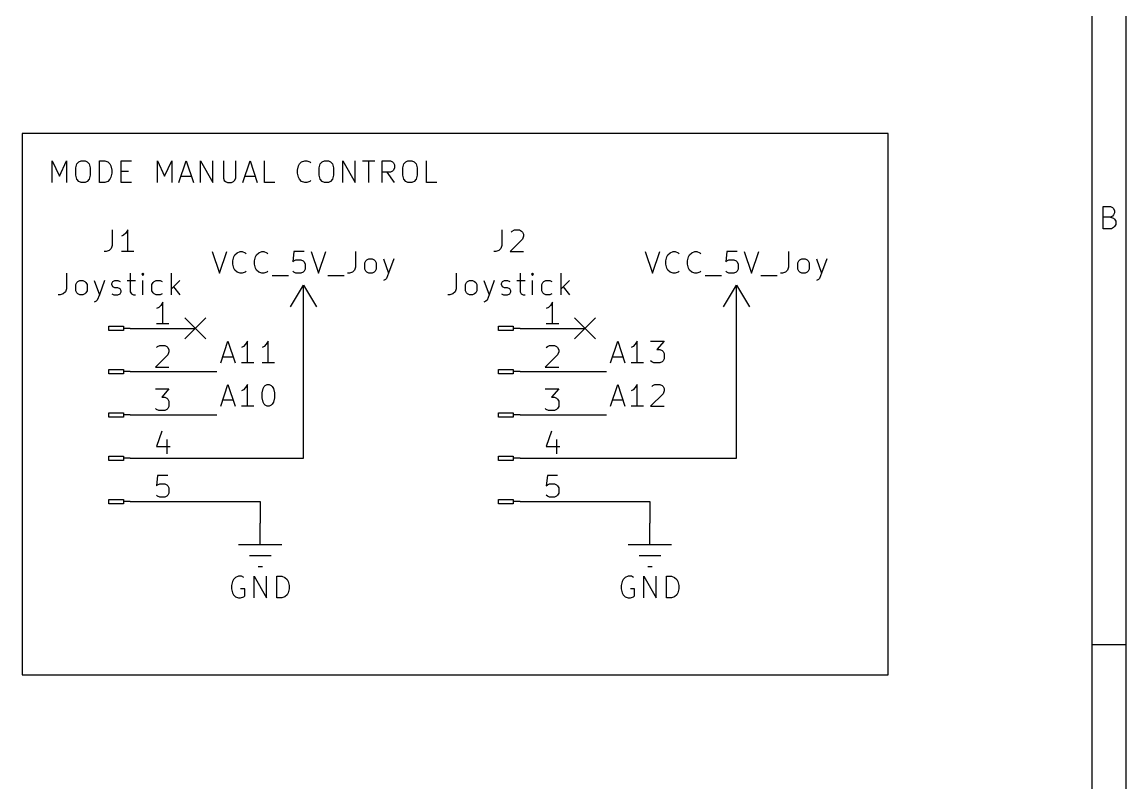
# Model space of a CAD drawing. Extents: x 0.4 to 11.3, y -7.9 to -0.4.
# Drawn here: x 8.75 to 11.299, y -4.65 to -2.893 of the extents above; entities that cross this region are included whole.
import ezdxf

# ---------------------------------------------------------------- set-up
doc = ezdxf.new("R2010")
doc.units = 0
doc.header["$MEASUREMENT"] = 0
for name, color, linetype in [('BLUE2', 5, 'CONTINUOUS'), ('BLUE3', 171, 'CONTINUOUS'), ('CYAN2', 4, 'CONTINUOUS'), ('GRAY1', 251, 'CONTINUOUS'), ('GREEN3', 91, 'CONTINUOUS'), ('RED2', 1, 'CONTINUOUS'), ('RED3', 11, 'CONTINUOUS')]:
    doc.layers.add(name, color=color, linetype=linetype)

msp = doc.modelspace()

# ---------------------------------------------------------------- linework, layer by layer
at = {"layer": 'BLUE2', "linetype": 'CONTINUOUS'}
for p, q in [((9.126, -3.576), (9.174, -3.624)), ((9.174, -3.576), (9.126, -3.624)), ((10.026, -3.576), (10.074, -3.624)), ((10.074, -3.576), (10.026, -3.624))]:
    msp.add_line(p, q, dxfattribs=at)
at = {"layer": 'BLUE3', "linetype": 'CONTINUOUS'}
for p, q in [((8.75, -3.15), (8.75, -4.4)), ((10.75, -3.15), (8.75, -3.15)), ((10.75, -4.4), (10.75, -3.15)), ((8.8195, -3.263), (8.8195, -3.213)), ((8.8195, -3.213), (8.8362, -3.2487)), ((8.8362, -3.2487), (8.8529, -3.213)), ((8.8529, -3.213), (8.8529, -3.263)), ((8.8743, -3.2296), (8.8767, -3.2201)), ((8.8743, -3.2463), (8.8743, -3.2296)), ((8.8767, -3.2201), (8.8814, -3.2153)), ((8.8814, -3.2153), (8.8862, -3.213)), ((8.8862, -3.213), (8.8957, -3.213)), ((8.8957, -3.213), (8.9005, -3.2153)), ((8.9005, -3.2153), (8.9052, -3.2201)), ((8.9052, -3.2201), (8.9076, -3.2296)), ((8.9076, -3.2296), (8.9076, -3.2463)), ((8.929, -3.263), (8.929, -3.213)), ((8.929, -3.213), (8.9409, -3.213)), ((8.9409, -3.213), (8.9481, -3.2153)), ((8.9481, -3.2153), (8.9529, -3.2201)), ((8.9529, -3.2201), (8.9552, -3.2249)), ((8.9552, -3.2249), (8.9576, -3.2344)), ((8.9576, -3.2344), (8.9576, -3.2415)), ((8.979, -3.263), (8.979, -3.213)), ((8.979, -3.213), (9.0029, -3.213)), ((8.979, -3.2368), (8.9957, -3.2368)), ((9.0624, -3.263), (9.0624, -3.213)), ((9.0624, -3.213), (9.079, -3.2487)), ((9.079, -3.2487), (9.0957, -3.213)), ((9.0957, -3.213), (9.0957, -3.263)), ((9.1124, -3.263), (9.129, -3.213)), ((9.129, -3.213), (9.1457, -3.263)), ((9.1624, -3.263), (9.1624, -3.213)), ((9.1624, -3.213), (9.1909, -3.263)), ((9.1909, -3.263), (9.1909, -3.213)), ((9.2148, -3.213), (9.2148, -3.2534)), ((9.2433, -3.2534), (9.2433, -3.213)), ((9.26, -3.263), (9.2767, -3.213)), ((9.2767, -3.213), (9.2933, -3.263)), ((9.31, -3.263), (9.31, -3.213)), ((9.3862, -3.2344), (9.3886, -3.2249)), ((9.3862, -3.2415), (9.3862, -3.2344)), ((9.3886, -3.2249), (9.3909, -3.2201)), ((9.3909, -3.2201), (9.3957, -3.2153)), ((9.3957, -3.2153), (9.4029, -3.213)), ((9.4029, -3.213), (9.4076, -3.213)), ((9.4076, -3.213), (9.4148, -3.2153)), ((9.4148, -3.2153), (9.4171, -3.2177)), ((9.4362, -3.2296), (9.4386, -3.2201)), ((9.4362, -3.2463), (9.4362, -3.2296)), ((9.4386, -3.2201), (9.4433, -3.2153)), ((9.4433, -3.2153), (9.4481, -3.213)), ((9.4481, -3.213), (9.4576, -3.213)), ((9.4576, -3.213), (9.4624, -3.2153)), ((9.4624, -3.2153), (9.4671, -3.2201)), ((9.4671, -3.2201), (9.4695, -3.2296)), ((9.4695, -3.2296), (9.4695, -3.2463)), ((9.4909, -3.263), (9.4909, -3.213)), ((9.4909, -3.213), (9.5195, -3.263)), ((9.5195, -3.263), (9.5195, -3.213)), ((9.5362, -3.213), (9.5648, -3.213)), ((9.5505, -3.263), (9.5505, -3.213)), ((9.5814, -3.263), (9.5814, -3.213)), ((9.5814, -3.213), (9.6005, -3.213)), ((9.6005, -3.213), (9.6052, -3.2153)), ((9.6052, -3.2368), (9.6005, -3.2392)), ((9.6052, -3.2153), (9.6076, -3.2177)), ((9.6076, -3.2344), (9.6052, -3.2368)), ((9.6076, -3.2177), (9.61, -3.2225)), ((9.61, -3.2296), (9.6076, -3.2344)), ((9.61, -3.2225), (9.61, -3.2296)), ((9.629, -3.2296), (9.6314, -3.2201)), ((9.629, -3.2463), (9.629, -3.2296)), ((9.6314, -3.2201), (9.6362, -3.2153)), ((9.6362, -3.2153), (9.6409, -3.213)), ((9.6409, -3.213), (9.6505, -3.213)), ((9.6505, -3.213), (9.6552, -3.2153)), ((9.6552, -3.2153), (9.66, -3.2201)), ((9.66, -3.2201), (9.6624, -3.2296)), ((9.6624, -3.2296), (9.6624, -3.2463)), ((9.6838, -3.263), (9.6838, -3.213)), ((8.8767, -3.2558), (8.8743, -3.2463)), ((8.8814, -3.2606), (8.8767, -3.2558)), ((8.8862, -3.263), (8.8814, -3.2606)), ((8.8957, -3.263), (8.8862, -3.263)), ((8.9005, -3.2606), (8.8957, -3.263)), ((8.9052, -3.2558), (8.9005, -3.2606)), ((8.9076, -3.2463), (8.9052, -3.2558)), ((8.9409, -3.263), (8.929, -3.263)), ((8.9481, -3.2606), (8.9409, -3.263)), ((8.9529, -3.2558), (8.9481, -3.2606)), ((8.9552, -3.2511), (8.9529, -3.2558)), ((8.9576, -3.2415), (8.9552, -3.2511)), ((9.0029, -3.263), (8.979, -3.263)), ((9.1171, -3.2487), (9.1409, -3.2487)), ((9.2148, -3.2534), (9.2171, -3.2582)), ((9.2171, -3.2582), (9.2195, -3.2606)), ((9.2195, -3.2606), (9.2243, -3.263)), ((9.2243, -3.263), (9.2338, -3.263)), ((9.2338, -3.263), (9.2386, -3.2606)), ((9.2386, -3.2606), (9.2409, -3.2582)), ((9.2409, -3.2582), (9.2433, -3.2534)), ((9.2648, -3.2487), (9.2886, -3.2487)), ((9.3338, -3.263), (9.31, -3.263)), ((9.3886, -3.2511), (9.3862, -3.2415)), ((9.3909, -3.2558), (9.3886, -3.2511)), ((9.3957, -3.2606), (9.3909, -3.2558)), ((9.4029, -3.263), (9.3957, -3.2606)), ((9.4076, -3.263), (9.4029, -3.263)), ((9.4148, -3.2606), (9.4076, -3.263)), ((9.4171, -3.2582), (9.4148, -3.2606)), ((9.4386, -3.2558), (9.4362, -3.2463)), ((9.4433, -3.2606), (9.4386, -3.2558)), ((9.4481, -3.263), (9.4433, -3.2606)), ((9.4576, -3.263), (9.4481, -3.263)), ((9.4624, -3.2606), (9.4576, -3.263)), ((9.4671, -3.2558), (9.4624, -3.2606)), ((9.4695, -3.2463), (9.4671, -3.2558)), ((9.6005, -3.2392), (9.5814, -3.2392)), ((9.61, -3.263), (9.5933, -3.2392)), ((9.6314, -3.2558), (9.629, -3.2463)), ((9.6362, -3.2606), (9.6314, -3.2558)), ((9.6409, -3.263), (9.6362, -3.2606)), ((9.6505, -3.263), (9.6409, -3.263)), ((9.6552, -3.2606), (9.6505, -3.263)), ((9.66, -3.2558), (9.6552, -3.2606)), ((9.6624, -3.2463), (9.66, -3.2558)), ((9.7076, -3.263), (9.6838, -3.263)), ((8.75, -4.4), (10.75, -4.4))]:
    msp.add_line(p, q, dxfattribs=at)
at = {"layer": 'CYAN2', "linetype": 'CONTINUOUS'}
for p, q in [((8.9583, -3.3728), (8.9583, -3.4085)), ((8.9845, -3.3847), (8.9798, -3.3871)), ((8.9893, -3.3799), (8.9845, -3.3847)), ((8.994, -3.3728), (8.9893, -3.3799)), ((8.994, -3.4228), (8.994, -3.3728)), ((9.8583, -3.3728), (9.8583, -3.4085)), ((9.8798, -3.3776), (9.8821, -3.3752)), ((9.8821, -3.3752), (9.8869, -3.3728)), ((9.8869, -3.3728), (9.8988, -3.3728)), ((9.8988, -3.3728), (9.9036, -3.3752)), ((9.9036, -3.3752), (9.906, -3.3776)), ((9.906, -3.3776), (9.9083, -3.3823)), ((9.9083, -3.3871), (9.906, -3.3942)), ((9.9083, -3.3823), (9.9083, -3.3871)), ((8.956, -3.4157), (8.9512, -3.4204)), ((8.9583, -3.4085), (8.956, -3.4157)), ((9.856, -3.4157), (9.8512, -3.4204)), ((9.8583, -3.4085), (9.856, -3.4157)), ((9.906, -3.3942), (9.8774, -3.4228)), ((8.944, -3.4228), (8.9393, -3.4228)), ((8.9512, -3.4204), (8.944, -3.4228)), ((9.0083, -3.4228), (8.9798, -3.4228)), ((9.1893, -3.4228), (9.206, -3.4728)), ((9.206, -3.4728), (9.2226, -3.4228)), ((9.2369, -3.4442), (9.2393, -3.4347)), ((9.2393, -3.4347), (9.2417, -3.4299)), ((9.2417, -3.4299), (9.2464, -3.4252)), ((9.2464, -3.4252), (9.2536, -3.4228)), ((9.2536, -3.4228), (9.2583, -3.4228)), ((9.2583, -3.4228), (9.2655, -3.4252)), ((9.2655, -3.4252), (9.2679, -3.4276)), ((9.2869, -3.4442), (9.2893, -3.4347)), ((9.2893, -3.4347), (9.2917, -3.4299)), ((9.2917, -3.4299), (9.2964, -3.4252)), ((9.2964, -3.4252), (9.3036, -3.4228)), ((9.3036, -3.4228), (9.3083, -3.4228)), ((9.3083, -3.4228), (9.3155, -3.4252)), ((9.3155, -3.4252), (9.3179, -3.4276)), ((9.3774, -3.4228), (9.375, -3.4466)), ((9.4012, -3.4228), (9.3774, -3.4228)), ((9.4179, -3.4228), (9.4345, -3.4728)), ((9.4345, -3.4728), (9.4512, -3.4228)), ((9.5202, -3.4228), (9.5202, -3.4585)), ((9.5464, -3.4419), (9.5512, -3.4395)), ((9.5512, -3.4395), (9.5583, -3.4395)), ((9.5583, -3.4395), (9.5631, -3.4419)), ((9.5845, -3.4395), (9.5964, -3.4728)), ((9.6083, -3.4395), (9.5964, -3.4728)), ((9.844, -3.4228), (9.8393, -3.4228)), ((9.8512, -3.4204), (9.844, -3.4228)), ((9.8774, -3.4228), (9.9083, -3.4228)), ((10.1893, -3.4228), (10.206, -3.4728)), ((10.206, -3.4728), (10.2226, -3.4228)), ((10.2369, -3.4442), (10.2393, -3.4347)), ((10.2393, -3.4347), (10.2417, -3.4299)), ((10.2417, -3.4299), (10.2464, -3.4252)), ((10.2464, -3.4252), (10.2536, -3.4228)), ((10.2536, -3.4228), (10.2583, -3.4228)), ((10.2583, -3.4228), (10.2655, -3.4252)), ((10.2655, -3.4252), (10.2679, -3.4276)), ((10.2869, -3.4442), (10.2893, -3.4347)), ((10.2893, -3.4347), (10.2917, -3.4299)), ((10.2917, -3.4299), (10.2964, -3.4252)), ((10.2964, -3.4252), (10.3036, -3.4228)), ((10.3036, -3.4228), (10.3083, -3.4228)), ((10.3083, -3.4228), (10.3155, -3.4252)), ((10.3155, -3.4252), (10.3179, -3.4276)), ((10.3774, -3.4228), (10.375, -3.4466)), ((10.4012, -3.4228), (10.3774, -3.4228)), ((10.4179, -3.4228), (10.4345, -3.4728)), ((10.4345, -3.4728), (10.4512, -3.4228)), ((10.5202, -3.4228), (10.5202, -3.4585)), ((10.5464, -3.4419), (10.5512, -3.4395)), ((10.5512, -3.4395), (10.5583, -3.4395)), ((10.5583, -3.4395), (10.5631, -3.4419)), ((10.5845, -3.4395), (10.5964, -3.4728)), ((10.6083, -3.4395), (10.5964, -3.4728)), ((9.2369, -3.4514), (9.2369, -3.4442)), ((9.2393, -3.4609), (9.2369, -3.4514)), ((9.2417, -3.4657), (9.2393, -3.4609)), ((9.2464, -3.4704), (9.2417, -3.4657)), ((9.2869, -3.4514), (9.2869, -3.4442)), ((9.2893, -3.4609), (9.2869, -3.4514)), ((9.2917, -3.4657), (9.2893, -3.4609)), ((9.2964, -3.4704), (9.2917, -3.4657)), ((9.375, -3.4466), (9.3774, -3.4442)), ((9.3774, -3.4442), (9.3821, -3.4419)), ((9.3821, -3.4419), (9.3941, -3.4419)), ((9.3941, -3.4419), (9.3988, -3.4442)), ((9.3988, -3.4442), (9.4012, -3.4466)), ((9.4012, -3.4466), (9.4036, -3.4514)), ((9.4036, -3.4633), (9.4012, -3.468)), ((9.4036, -3.4514), (9.4036, -3.4633)), ((9.5179, -3.4657), (9.5131, -3.4704)), ((9.5202, -3.4585), (9.5179, -3.4657)), ((9.5417, -3.449), (9.544, -3.4442)), ((9.5417, -3.4633), (9.5417, -3.449)), ((9.544, -3.468), (9.5417, -3.4633)), ((9.544, -3.4442), (9.5464, -3.4419)), ((9.5631, -3.4419), (9.5655, -3.4442)), ((9.5655, -3.4442), (9.5679, -3.449)), ((9.5679, -3.4633), (9.5655, -3.468)), ((9.5679, -3.449), (9.5679, -3.4633)), ((10.2369, -3.4514), (10.2369, -3.4442)), ((10.2393, -3.4609), (10.2369, -3.4514)), ((10.2417, -3.4657), (10.2393, -3.4609)), ((10.2464, -3.4704), (10.2417, -3.4657)), ((10.2869, -3.4514), (10.2869, -3.4442)), ((10.2893, -3.4609), (10.2869, -3.4514)), ((10.2917, -3.4657), (10.2893, -3.4609)), ((10.2964, -3.4704), (10.2917, -3.4657)), ((10.375, -3.4466), (10.3774, -3.4442)), ((10.3774, -3.4442), (10.3821, -3.4419)), ((10.3821, -3.4419), (10.3941, -3.4419)), ((10.3941, -3.4419), (10.3988, -3.4442)), ((10.3988, -3.4442), (10.4012, -3.4466)), ((10.4012, -3.4466), (10.4036, -3.4514)), ((10.4036, -3.4633), (10.4012, -3.468)), ((10.4036, -3.4514), (10.4036, -3.4633)), ((10.5179, -3.4657), (10.5131, -3.4704)), ((10.5202, -3.4585), (10.5179, -3.4657)), ((10.5417, -3.449), (10.544, -3.4442)), ((10.5417, -3.4633), (10.5417, -3.449)), ((10.544, -3.468), (10.5417, -3.4633)), ((10.544, -3.4442), (10.5464, -3.4419)), ((10.5631, -3.4419), (10.5655, -3.4442)), ((10.5655, -3.4442), (10.5679, -3.449)), ((10.5679, -3.4633), (10.5655, -3.468)), ((10.5679, -3.449), (10.5679, -3.4633)), ((8.8524, -3.4728), (8.8524, -3.5085)), ((8.8762, -3.4942), (8.8786, -3.4919)), ((8.8786, -3.4919), (8.8833, -3.4895)), ((8.8833, -3.4895), (8.8905, -3.4895)), ((8.8905, -3.4895), (8.8952, -3.4919)), ((8.8952, -3.4919), (8.8976, -3.4942)), ((8.9167, -3.4895), (8.9286, -3.5228)), ((8.9405, -3.4895), (8.9286, -3.5228)), ((8.9571, -3.4966), (8.9595, -3.4919)), ((8.9595, -3.4919), (8.9643, -3.4895)), ((8.9643, -3.4895), (8.9714, -3.4895)), ((8.9714, -3.4895), (8.9762, -3.4919)), ((8.9929, -3.4895), (9.0119, -3.4895)), ((9, -3.4728), (9, -3.5157)), ((9.0286, -3.4728), (9.0262, -3.4752)), ((9.0262, -3.4752), (9.0286, -3.4776)), ((9.0309, -3.4752), (9.0286, -3.4728)), ((9.0286, -3.4728), (9.0286, -3.4776)), ((9.0286, -3.4776), (9.0309, -3.4752)), ((9.0286, -3.5228), (9.0286, -3.4895)), ((9.0524, -3.4942), (9.0548, -3.4919)), ((9.0548, -3.4919), (9.0595, -3.4895)), ((9.0595, -3.4895), (9.069, -3.4895)), ((9.069, -3.4895), (9.0738, -3.4919)), ((9.0952, -3.5228), (9.0952, -3.4728)), ((9.1143, -3.4895), (9.0952, -3.5085)), ((9.2536, -3.4728), (9.2464, -3.4704)), ((9.2583, -3.4728), (9.2536, -3.4728)), ((9.2655, -3.4704), (9.2583, -3.4728)), ((9.2679, -3.468), (9.2655, -3.4704)), ((9.3036, -3.4728), (9.2964, -3.4704)), ((9.3083, -3.4728), (9.3036, -3.4728)), ((9.3155, -3.4704), (9.3083, -3.4728)), ((9.3179, -3.468), (9.3155, -3.4704)), ((9.3274, -3.4776), (9.3655, -3.4776)), ((9.3774, -3.4704), (9.375, -3.468)), ((9.3821, -3.4728), (9.3774, -3.4704)), ((9.3941, -3.4728), (9.3821, -3.4728)), ((9.3988, -3.4704), (9.3941, -3.4728)), ((9.4012, -3.468), (9.3988, -3.4704)), ((9.456, -3.4776), (9.4941, -3.4776)), ((9.506, -3.4728), (9.5012, -3.4728)), ((9.5131, -3.4704), (9.506, -3.4728)), ((9.5464, -3.4704), (9.544, -3.468)), ((9.5512, -3.4728), (9.5464, -3.4704)), ((9.5583, -3.4728), (9.5512, -3.4728)), ((9.5631, -3.4704), (9.5583, -3.4728)), ((9.5655, -3.468), (9.5631, -3.4704)), ((9.5893, -3.4871), (9.5845, -3.4895)), ((9.5917, -3.4847), (9.5893, -3.4871)), ((9.5964, -3.4728), (9.5917, -3.4847)), ((9.7524, -3.4728), (9.7524, -3.5085)), ((9.7762, -3.4942), (9.7786, -3.4919)), ((9.7786, -3.4919), (9.7833, -3.4895)), ((9.7833, -3.4895), (9.7905, -3.4895)), ((9.7905, -3.4895), (9.7952, -3.4919)), ((9.7952, -3.4919), (9.7976, -3.4942)), ((9.8167, -3.4895), (9.8286, -3.5228)), ((9.8405, -3.4895), (9.8286, -3.5228)), ((9.8571, -3.4966), (9.8595, -3.4919)), ((9.8595, -3.4919), (9.8643, -3.4895)), ((9.8643, -3.4895), (9.8714, -3.4895)), ((9.8714, -3.4895), (9.8762, -3.4919)), ((9.8929, -3.4895), (9.9119, -3.4895)), ((9.9, -3.4728), (9.9, -3.5157)), ((9.9286, -3.4728), (9.9262, -3.4752)), ((9.9262, -3.4752), (9.9286, -3.4776)), ((9.9309, -3.4752), (9.9286, -3.4728)), ((9.9286, -3.4728), (9.9286, -3.4776)), ((9.9286, -3.4776), (9.9309, -3.4752)), ((9.9286, -3.5228), (9.9286, -3.4895)), ((9.9524, -3.4942), (9.9548, -3.4919)), ((9.9548, -3.4919), (9.9595, -3.4895)), ((9.9595, -3.4895), (9.969, -3.4895)), ((9.969, -3.4895), (9.9738, -3.4919)), ((9.9952, -3.5228), (9.9952, -3.4728)), ((10.0143, -3.4895), (9.9952, -3.5085)), ((10.2536, -3.4728), (10.2464, -3.4704)), ((10.2583, -3.4728), (10.2536, -3.4728)), ((10.2655, -3.4704), (10.2583, -3.4728)), ((10.2679, -3.468), (10.2655, -3.4704)), ((10.3036, -3.4728), (10.2964, -3.4704)), ((10.3083, -3.4728), (10.3036, -3.4728)), ((10.3155, -3.4704), (10.3083, -3.4728)), ((10.3179, -3.468), (10.3155, -3.4704)), ((10.3274, -3.4776), (10.3655, -3.4776)), ((10.3774, -3.4704), (10.375, -3.468)), ((10.3821, -3.4728), (10.3774, -3.4704)), ((10.3941, -3.4728), (10.3821, -3.4728)), ((10.3988, -3.4704), (10.3941, -3.4728)), ((10.4012, -3.468), (10.3988, -3.4704)), ((10.456, -3.4776), (10.4941, -3.4776)), ((10.506, -3.4728), (10.5012, -3.4728)), ((10.5131, -3.4704), (10.506, -3.4728)), ((10.5464, -3.4704), (10.544, -3.468)), ((10.5512, -3.4728), (10.5464, -3.4704)), ((10.5583, -3.4728), (10.5512, -3.4728)), ((10.5631, -3.4704), (10.5583, -3.4728)), ((10.5655, -3.468), (10.5631, -3.4704)), ((10.5893, -3.4871), (10.5845, -3.4895)), ((10.5917, -3.4847), (10.5893, -3.4871)), ((10.5964, -3.4728), (10.5917, -3.4847)), ((8.85, -3.5157), (8.8452, -3.5204)), ((8.8524, -3.5085), (8.85, -3.5157)), ((8.8738, -3.499), (8.8762, -3.4942)), ((8.8738, -3.5133), (8.8738, -3.499)), ((8.8762, -3.518), (8.8738, -3.5133)), ((8.8976, -3.4942), (8.9, -3.499)), ((8.9, -3.5133), (8.8976, -3.518)), ((8.9, -3.499), (8.9, -3.5133)), ((8.9571, -3.499), (8.9571, -3.4966)), ((8.9595, -3.5038), (8.9571, -3.499)), ((8.9643, -3.5061), (8.9595, -3.5038)), ((8.9714, -3.5061), (8.9643, -3.5061)), ((8.9762, -3.5085), (8.9714, -3.5061)), ((8.9786, -3.5133), (8.9762, -3.5085)), ((8.9762, -3.5204), (8.9786, -3.5157)), ((8.9786, -3.5157), (8.9786, -3.5133)), ((9, -3.5157), (9.0024, -3.5204)), ((9.05, -3.499), (9.0524, -3.4942)), ((9.05, -3.5133), (9.05, -3.499)), ((9.0524, -3.518), (9.05, -3.5133)), ((9.1, -3.5038), (9.1143, -3.5228)), ((9.75, -3.5157), (9.7452, -3.5204)), ((9.7524, -3.5085), (9.75, -3.5157)), ((9.7738, -3.499), (9.7762, -3.4942)), ((9.7738, -3.5133), (9.7738, -3.499)), ((9.7762, -3.518), (9.7738, -3.5133)), ((9.7976, -3.4942), (9.8, -3.499)), ((9.8, -3.5133), (9.7976, -3.518)), ((9.8, -3.499), (9.8, -3.5133)), ((9.8571, -3.499), (9.8571, -3.4966)), ((9.8595, -3.5038), (9.8571, -3.499)), ((9.8643, -3.5061), (9.8595, -3.5038)), ((9.8714, -3.5061), (9.8643, -3.5061)), ((9.8762, -3.5085), (9.8714, -3.5061)), ((9.8786, -3.5133), (9.8762, -3.5085)), ((9.8762, -3.5204), (9.8786, -3.5157)), ((9.8786, -3.5157), (9.8786, -3.5133)), ((9.9, -3.5157), (9.9024, -3.5204)), ((9.95, -3.499), (9.9524, -3.4942)), ((9.95, -3.5133), (9.95, -3.499)), ((9.9524, -3.518), (9.95, -3.5133)), ((10, -3.5038), (10.0143, -3.5228)), ((8.8381, -3.5228), (8.8333, -3.5228)), ((8.8452, -3.5204), (8.8381, -3.5228)), ((8.8786, -3.5204), (8.8762, -3.518)), ((8.8833, -3.5228), (8.8786, -3.5204)), ((8.8905, -3.5228), (8.8833, -3.5228)), ((8.8952, -3.5204), (8.8905, -3.5228)), ((8.8976, -3.518), (8.8952, -3.5204)), ((8.9214, -3.5371), (8.9167, -3.5395)), ((8.9238, -3.5347), (8.9214, -3.5371)), ((8.9286, -3.5228), (8.9238, -3.5347)), ((8.9571, -3.5204), (8.9619, -3.5228)), ((8.9619, -3.5228), (8.9714, -3.5228)), ((8.9714, -3.5228), (8.9762, -3.5204)), ((9.0024, -3.5204), (9.0071, -3.5228)), ((9.0071, -3.5228), (9.0119, -3.5228)), ((9.0548, -3.5204), (9.0524, -3.518)), ((9.0595, -3.5228), (9.0548, -3.5204)), ((9.069, -3.5228), (9.0595, -3.5228)), ((9.0738, -3.5204), (9.069, -3.5228)), ((9.7381, -3.5228), (9.7333, -3.5228)), ((9.7452, -3.5204), (9.7381, -3.5228)), ((9.7786, -3.5204), (9.7762, -3.518)), ((9.7833, -3.5228), (9.7786, -3.5204)), ((9.7905, -3.5228), (9.7833, -3.5228)), ((9.7952, -3.5204), (9.7905, -3.5228)), ((9.7976, -3.518), (9.7952, -3.5204)), ((9.8214, -3.5371), (9.8167, -3.5395)), ((9.8238, -3.5347), (9.8214, -3.5371)), ((9.8286, -3.5228), (9.8238, -3.5347)), ((9.8571, -3.5204), (9.8619, -3.5228)), ((9.8619, -3.5228), (9.8714, -3.5228)), ((9.8714, -3.5228), (9.8762, -3.5204)), ((9.9024, -3.5204), (9.9071, -3.5228)), ((9.9071, -3.5228), (9.9119, -3.5228)), ((9.9548, -3.5204), (9.9524, -3.518)), ((9.9595, -3.5228), (9.9548, -3.5204)), ((9.969, -3.5228), (9.9595, -3.5228)), ((9.9738, -3.5204), (9.969, -3.5228)), ((9.2381, -4.1799), (9.2357, -4.1847)), ((9.2429, -4.1752), (9.2381, -4.1799)), ((9.25, -4.1728), (9.2429, -4.1752)), ((9.2571, -4.1728), (9.25, -4.1728)), ((9.2619, -4.1752), (9.2571, -4.1728)), ((9.2857, -4.2228), (9.2857, -4.1728)), ((9.2857, -4.1728), (9.3143, -4.2228)), ((9.3143, -4.2228), (9.3143, -4.1728)), ((9.3381, -4.2228), (9.3381, -4.1728)), ((9.3381, -4.1728), (9.35, -4.1728)), ((9.35, -4.1728), (9.3571, -4.1752)), ((9.3571, -4.1752), (9.3619, -4.1799)), ((9.3619, -4.1799), (9.3643, -4.1847)), ((10.1381, -4.1799), (10.1357, -4.1847)), ((10.1429, -4.1752), (10.1381, -4.1799)), ((10.15, -4.1728), (10.1429, -4.1752)), ((10.1571, -4.1728), (10.15, -4.1728)), ((10.1619, -4.1752), (10.1571, -4.1728)), ((10.1857, -4.2228), (10.1857, -4.1728)), ((10.1857, -4.1728), (10.2143, -4.2228)), ((10.2143, -4.2228), (10.2143, -4.1728)), ((10.2381, -4.2228), (10.2381, -4.1728)), ((10.2381, -4.1728), (10.25, -4.1728)), ((10.25, -4.1728), (10.2571, -4.1752)), ((10.2571, -4.1752), (10.2619, -4.1799)), ((10.2619, -4.1799), (10.2643, -4.1847)), ((9.2357, -4.1847), (9.2333, -4.1942)), ((9.2333, -4.1942), (9.2333, -4.2014)), ((9.2333, -4.2014), (9.2357, -4.2109)), ((9.2643, -4.2014), (9.2548, -4.2014)), ((9.2643, -4.218), (9.2643, -4.2014)), ((9.3643, -4.1847), (9.3667, -4.1942)), ((9.3667, -4.2014), (9.3643, -4.2109)), ((9.3667, -4.1942), (9.3667, -4.2014)), ((10.1357, -4.1847), (10.1333, -4.1942)), ((10.1333, -4.1942), (10.1333, -4.2014)), ((10.1333, -4.2014), (10.1357, -4.2109)), ((10.1643, -4.2014), (10.1548, -4.2014)), ((10.1643, -4.218), (10.1643, -4.2014)), ((10.2643, -4.1847), (10.2667, -4.1942)), ((10.2667, -4.2014), (10.2643, -4.2109)), ((10.2667, -4.1942), (10.2667, -4.2014)), ((9.2357, -4.2109), (9.2381, -4.2157)), ((9.2381, -4.2157), (9.2429, -4.2204)), ((9.2429, -4.2204), (9.25, -4.2228)), ((9.25, -4.2228), (9.2548, -4.2228)), ((9.2548, -4.2228), (9.2619, -4.2204)), ((9.2619, -4.2204), (9.2643, -4.218)), ((9.35, -4.2228), (9.3381, -4.2228)), ((9.3571, -4.2204), (9.35, -4.2228)), ((9.3619, -4.2157), (9.3571, -4.2204)), ((9.3643, -4.2109), (9.3619, -4.2157)), ((10.1357, -4.2109), (10.1381, -4.2157)), ((10.1381, -4.2157), (10.1429, -4.2204)), ((10.1429, -4.2204), (10.15, -4.2228)), ((10.15, -4.2228), (10.1548, -4.2228)), ((10.1548, -4.2228), (10.1619, -4.2204)), ((10.1619, -4.2204), (10.1643, -4.218)), ((10.25, -4.2228), (10.2381, -4.2228)), ((10.2571, -4.2204), (10.25, -4.2228)), ((10.2619, -4.2157), (10.2571, -4.2204)), ((10.2643, -4.2109), (10.2619, -4.2157))]:
    msp.add_line(p, q, dxfattribs=at)
at = {"layer": 'GRAY1', "linetype": 'CONTINUOUS'}
for p, q in [((9.2089, -3.6798), (9.2255, -3.6298)), ((9.2255, -3.6298), (9.2422, -3.6798)), ((9.2613, -3.6417), (9.2565, -3.6441)), ((9.266, -3.6369), (9.2613, -3.6417)), ((9.2708, -3.6298), (9.266, -3.6369)), ((9.2708, -3.6798), (9.2708, -3.6298)), ((9.3089, -3.6417), (9.3041, -3.6441)), ((9.3136, -3.6369), (9.3089, -3.6417)), ((9.3184, -3.6298), (9.3136, -3.6369)), ((9.3184, -3.6798), (9.3184, -3.6298)), ((10.1089, -3.6798), (10.1255, -3.6298)), ((10.1255, -3.6298), (10.1422, -3.6798)), ((10.1613, -3.6417), (10.1565, -3.6441)), ((10.166, -3.6369), (10.1613, -3.6417)), ((10.1708, -3.6298), (10.166, -3.6369)), ((10.1708, -3.6798), (10.1708, -3.6298)), ((10.2017, -3.6298), (10.2327, -3.6298)), ((10.2327, -3.6298), (10.216, -3.6488)), ((9.2136, -3.6655), (9.2374, -3.6655)), ((10.1136, -3.6655), (10.1374, -3.6655)), ((10.216, -3.6488), (10.2232, -3.6488)), ((10.2232, -3.6488), (10.2279, -3.6512)), ((10.2279, -3.6512), (10.2303, -3.6536)), ((10.2303, -3.6536), (10.2327, -3.6584)), ((10.2327, -3.6703), (10.2303, -3.675)), ((10.2327, -3.6584), (10.2327, -3.6703)), ((9.2851, -3.6798), (9.2565, -3.6798)), ((9.3327, -3.6798), (9.3041, -3.6798)), ((10.1851, -3.6798), (10.1565, -3.6798)), ((10.2041, -3.6774), (10.2017, -3.675)), ((10.2089, -3.6798), (10.2041, -3.6774)), ((10.2232, -3.6798), (10.2089, -3.6798)), ((10.2279, -3.6774), (10.2232, -3.6798)), ((10.2303, -3.675), (10.2279, -3.6774)), ((9.2089, -3.7798), (9.2255, -3.7298)), ((9.2255, -3.7298), (9.2422, -3.7798)), ((9.2613, -3.7417), (9.2565, -3.7441)), ((9.266, -3.7369), (9.2613, -3.7417)), ((9.2708, -3.7298), (9.266, -3.7369)), ((9.2708, -3.7798), (9.2708, -3.7298)), ((9.3041, -3.7488), (9.3065, -3.7393)), ((9.3065, -3.7393), (9.3089, -3.7346)), ((9.3089, -3.7346), (9.3113, -3.7322)), ((9.3113, -3.7322), (9.316, -3.7298)), ((9.316, -3.7298), (9.3208, -3.7298)), ((9.3208, -3.7298), (9.3255, -3.7322)), ((9.3255, -3.7322), (9.3279, -3.7346)), ((9.3279, -3.7346), (9.3303, -3.7393)), ((9.3303, -3.7393), (9.3327, -3.7488)), ((10.1089, -3.7798), (10.1255, -3.7298)), ((10.1255, -3.7298), (10.1422, -3.7798)), ((10.1613, -3.7417), (10.1565, -3.7441)), ((10.166, -3.7369), (10.1613, -3.7417)), ((10.1708, -3.7298), (10.166, -3.7369)), ((10.1708, -3.7798), (10.1708, -3.7298)), ((10.2041, -3.7346), (10.2065, -3.7322)), ((10.2065, -3.7322), (10.2113, -3.7298)), ((10.2113, -3.7298), (10.2232, -3.7298)), ((10.2232, -3.7298), (10.2279, -3.7322)), ((10.2279, -3.7322), (10.2303, -3.7346)), ((10.2303, -3.7346), (10.2327, -3.7393)), ((10.2327, -3.7441), (10.2303, -3.7512)), ((10.2327, -3.7393), (10.2327, -3.7441)), ((9.2136, -3.7655), (9.2374, -3.7655)), ((9.3041, -3.7608), (9.3041, -3.7488)), ((9.3065, -3.7703), (9.3041, -3.7608)), ((9.3089, -3.775), (9.3065, -3.7703)), ((9.3303, -3.7703), (9.3279, -3.775)), ((9.3327, -3.7608), (9.3303, -3.7703)), ((9.3327, -3.7488), (9.3327, -3.7608)), ((10.1136, -3.7655), (10.1374, -3.7655)), ((10.2303, -3.7512), (10.2017, -3.7798)), ((9.2851, -3.7798), (9.2565, -3.7798)), ((9.3113, -3.7774), (9.3089, -3.775)), ((9.316, -3.7798), (9.3113, -3.7774)), ((9.3208, -3.7798), (9.316, -3.7798)), ((9.3255, -3.7774), (9.3208, -3.7798)), ((9.3279, -3.775), (9.3255, -3.7774)), ((10.1851, -3.7798), (10.1565, -3.7798)), ((10.2017, -3.7798), (10.2327, -3.7798))]:
    msp.add_line(p, q, dxfattribs=at)
at = {"layer": 'GREEN3', "linetype": 'CONTINUOUS'}
for p, q in [((9.4, -3.9), (9.4, -3.6)), ((10.4, -3.9), (10.4, -3.6)), ((9.15, -3.7), (9.2, -3.7)), ((10.05, -3.7), (10.1, -3.7)), ((9.15, -3.8), (9.2, -3.8)), ((10.05, -3.8), (10.1, -3.8)), ((9.15, -3.9), (9.4, -3.9)), ((10.05, -3.9), (10.4, -3.9)), ((9.15, -4), (9.3, -4)), ((9.3, -4), (9.3, -4.05)), ((10.05, -4), (10.2, -4)), ((10.2, -4), (10.2, -4.05))]:
    msp.add_line(p, q, dxfattribs=at)
at = {"layer": 'RED2', "linetype": 'CONTINUOUS'}
for p, q in [((11.2993, -0.3937), (11.2993, -7.8743)), ((11.2206, -0.4724), (11.2206, -7.7956)), ((11.2465, -3.3698), (11.2465, -3.3186)), ((11.2465, -3.3186), (11.2636, -3.3186)), ((11.2636, -3.3186), (11.2685, -3.3211)), ((11.2685, -3.3211), (11.2709, -3.3235)), ((11.2709, -3.3381), (11.2685, -3.3406)), ((11.2709, -3.3235), (11.2733, -3.3284)), ((11.2733, -3.3333), (11.2709, -3.3381)), ((11.2733, -3.3284), (11.2733, -3.3333)), ((11.2636, -3.343), (11.2465, -3.343)), ((11.2685, -3.3406), (11.2636, -3.343)), ((11.2636, -3.343), (11.2709, -3.3455)), ((11.2709, -3.3455), (11.2733, -3.3479)), ((11.2733, -3.365), (11.2709, -3.3674)), ((11.2733, -3.3479), (11.2758, -3.3528)), ((11.2758, -3.3601), (11.2733, -3.365)), ((11.2758, -3.3528), (11.2758, -3.3601)), ((11.266, -3.3698), (11.2465, -3.3698)), ((11.2709, -3.3674), (11.266, -3.3698)), ((9.37, -3.55), (9.4, -3.5)), ((9.4, -3.6), (9.4, -3.5)), ((9.4, -3.5), (9.43, -3.55)), ((10.37, -3.55), (10.4, -3.5)), ((10.4, -3.6), (10.4, -3.5)), ((10.4, -3.5), (10.43, -3.55)), ((8.95, -3.605), (8.95, -3.595)), ((8.95, -3.595), (8.984, -3.595)), ((8.984, -3.605), (8.95, -3.605)), ((8.984, -3.595), (8.984, -3.605)), ((9, -3.6), (8.984, -3.6)), ((9, -3.6), (9.15, -3.6)), ((9.85, -3.605), (9.85, -3.595)), ((9.85, -3.595), (9.884, -3.595)), ((9.884, -3.605), (9.85, -3.605)), ((9.884, -3.595), (9.884, -3.605)), ((9.9, -3.6), (9.884, -3.6)), ((9.9, -3.6), (10.05, -3.6)), ((8.95, -3.705), (8.95, -3.695)), ((8.95, -3.695), (8.984, -3.695)), ((8.984, -3.695), (8.984, -3.705)), ((9.85, -3.705), (9.85, -3.695)), ((9.85, -3.695), (9.884, -3.695)), ((9.884, -3.695), (9.884, -3.705)), ((8.984, -3.705), (8.95, -3.705)), ((9, -3.7), (8.984, -3.7)), ((9, -3.7), (9.15, -3.7)), ((9.884, -3.705), (9.85, -3.705)), ((9.9, -3.7), (9.884, -3.7)), ((9.9, -3.7), (10.05, -3.7)), ((8.95, -3.805), (8.95, -3.795)), ((8.95, -3.795), (8.984, -3.795)), ((8.984, -3.795), (8.984, -3.805)), ((9.85, -3.805), (9.85, -3.795)), ((9.85, -3.795), (9.884, -3.795)), ((9.884, -3.795), (9.884, -3.805)), ((8.984, -3.805), (8.95, -3.805)), ((9, -3.8), (8.984, -3.8)), ((9, -3.8), (9.15, -3.8)), ((9.884, -3.805), (9.85, -3.805)), ((9.9, -3.8), (9.884, -3.8)), ((9.9, -3.8), (10.05, -3.8)), ((8.95, -3.905), (8.95, -3.895)), ((8.95, -3.895), (8.984, -3.895)), ((8.984, -3.895), (8.984, -3.905)), ((9, -3.9), (8.984, -3.9)), ((9, -3.9), (9.15, -3.9)), ((9.85, -3.905), (9.85, -3.895)), ((9.85, -3.895), (9.884, -3.895)), ((9.884, -3.895), (9.884, -3.905)), ((9.9, -3.9), (9.884, -3.9)), ((9.9, -3.9), (10.05, -3.9)), ((8.984, -3.905), (8.95, -3.905)), ((9.884, -3.905), (9.85, -3.905)), ((8.95, -4.005), (8.95, -3.995)), ((8.95, -3.995), (8.984, -3.995)), ((8.984, -3.995), (8.984, -4.005)), ((9, -4), (8.984, -4)), ((9, -4), (9.15, -4)), ((9.85, -4.005), (9.85, -3.995)), ((9.85, -3.995), (9.884, -3.995)), ((9.884, -3.995), (9.884, -4.005)), ((9.9, -4), (9.884, -4)), ((9.9, -4), (10.05, -4)), ((8.984, -4.005), (8.95, -4.005)), ((9.884, -4.005), (9.85, -4.005)), ((9.3, -4.1), (9.3, -4.05)), ((10.2, -4.1), (10.2, -4.05)), ((9.35, -4.1), (9.25, -4.1)), ((10.25, -4.1), (10.15, -4.1)), ((9.275, -4.125), (9.325, -4.125)), ((10.175, -4.125), (10.225, -4.125)), ((9.295, -4.15), (9.305, -4.15)), ((10.195, -4.15), (10.205, -4.15)), ((11.2993, -4.3307), (11.2206, -4.3307))]:
    msp.add_line(p, q, dxfattribs=at)
at = {"layer": 'RED3', "linetype": 'CONTINUOUS'}
for p, q in [((9.075, -3.5399), (9.0702, -3.547)), ((9.075, -3.5899), (9.075, -3.5399)), ((9.975, -3.5399), (9.9702, -3.547)), ((9.975, -3.5899), (9.975, -3.5399)), ((9.0655, -3.5518), (9.0607, -3.5542)), ((9.0702, -3.547), (9.0655, -3.5518)), ((9.9655, -3.5518), (9.9607, -3.5542)), ((9.9702, -3.547), (9.9655, -3.5518)), ((9.0893, -3.5899), (9.0607, -3.5899)), ((9.9893, -3.5899), (9.9607, -3.5899)), ((9.0607, -3.6446), (9.0631, -3.6423)), ((9.0631, -3.6423), (9.0679, -3.6399)), ((9.0679, -3.6399), (9.0798, -3.6399)), ((9.0798, -3.6399), (9.0845, -3.6423)), ((9.0845, -3.6423), (9.0869, -3.6446)), ((9.0869, -3.6446), (9.0893, -3.6494)), ((9.9607, -3.6446), (9.9631, -3.6423)), ((9.9631, -3.6423), (9.9679, -3.6399)), ((9.9679, -3.6399), (9.9798, -3.6399)), ((9.9798, -3.6399), (9.9845, -3.6423)), ((9.9845, -3.6423), (9.9869, -3.6446)), ((9.9869, -3.6446), (9.9893, -3.6494)), ((9.0869, -3.6613), (9.0583, -3.6899)), ((9.0893, -3.6542), (9.0869, -3.6613)), ((9.0893, -3.6494), (9.0893, -3.6542)), ((9.9869, -3.6613), (9.9583, -3.6899)), ((9.9893, -3.6542), (9.9869, -3.6613)), ((9.9893, -3.6494), (9.9893, -3.6542)), ((9.0583, -3.6899), (9.0893, -3.6899)), ((9.9583, -3.6899), (9.9893, -3.6899)), ((9.0583, -3.7399), (9.0893, -3.7399)), ((9.0893, -3.7399), (9.0726, -3.7589)), ((9.9583, -3.7399), (9.9893, -3.7399)), ((9.9893, -3.7399), (9.9726, -3.7589)), ((9.0726, -3.7589), (9.0798, -3.7589)), ((9.0798, -3.7589), (9.0845, -3.7613)), ((9.0845, -3.7613), (9.0869, -3.7637)), ((9.0869, -3.7637), (9.0893, -3.7684)), ((9.0893, -3.7684), (9.0893, -3.7804)), ((9.9726, -3.7589), (9.9798, -3.7589)), ((9.9798, -3.7589), (9.9845, -3.7613)), ((9.9845, -3.7613), (9.9869, -3.7637)), ((9.9869, -3.7637), (9.9893, -3.7684)), ((9.9893, -3.7684), (9.9893, -3.7804)), ((9.0607, -3.7875), (9.0583, -3.7851)), ((9.0655, -3.7899), (9.0607, -3.7875)), ((9.0798, -3.7899), (9.0655, -3.7899)), ((9.0845, -3.7875), (9.0798, -3.7899)), ((9.0869, -3.7851), (9.0845, -3.7875)), ((9.0893, -3.7804), (9.0869, -3.7851)), ((9.9607, -3.7875), (9.9583, -3.7851)), ((9.9655, -3.7899), (9.9607, -3.7875)), ((9.9798, -3.7899), (9.9655, -3.7899)), ((9.9845, -3.7875), (9.9798, -3.7899)), ((9.9869, -3.7851), (9.9845, -3.7875)), ((9.9893, -3.7804), (9.9869, -3.7851)), ((9.0726, -3.8375), (9.0607, -3.8732)), ((9.9726, -3.8375), (9.9607, -3.8732)), ((9.0607, -3.8732), (9.0917, -3.8732)), ((9.0845, -3.8565), (9.0845, -3.8899)), ((9.9607, -3.8732), (9.9917, -3.8732)), ((9.9845, -3.8565), (9.9845, -3.8899)), ((9.0631, -3.9399), (9.0607, -3.9637)), ((9.0869, -3.9399), (9.0631, -3.9399)), ((9.9631, -3.9399), (9.9607, -3.9637)), ((9.9869, -3.9399), (9.9631, -3.9399)), ((9.0607, -3.9637), (9.0631, -3.9613)), ((9.0631, -3.9613), (9.0679, -3.9589)), ((9.0679, -3.9589), (9.0798, -3.9589)), ((9.0798, -3.9589), (9.0845, -3.9613)), ((9.0845, -3.9613), (9.0869, -3.9637)), ((9.0869, -3.9637), (9.0893, -3.9684)), ((9.0893, -3.9684), (9.0893, -3.9804)), ((9.9607, -3.9637), (9.9631, -3.9613)), ((9.9631, -3.9613), (9.9679, -3.9589)), ((9.9679, -3.9589), (9.9798, -3.9589)), ((9.9798, -3.9589), (9.9845, -3.9613)), ((9.9845, -3.9613), (9.9869, -3.9637)), ((9.9869, -3.9637), (9.9893, -3.9684)), ((9.9893, -3.9684), (9.9893, -3.9804)), ((9.0631, -3.9875), (9.0607, -3.9851)), ((9.0679, -3.9899), (9.0631, -3.9875)), ((9.0798, -3.9899), (9.0679, -3.9899)), ((9.0845, -3.9875), (9.0798, -3.9899)), ((9.0869, -3.9851), (9.0845, -3.9875)), ((9.0893, -3.9804), (9.0869, -3.9851)), ((9.9631, -3.9875), (9.9607, -3.9851)), ((9.9679, -3.9899), (9.9631, -3.9875)), ((9.9798, -3.9899), (9.9679, -3.9899)), ((9.9845, -3.9875), (9.9798, -3.9899)), ((9.9869, -3.9851), (9.9845, -3.9875)), ((9.9893, -3.9804), (9.9869, -3.9851))]:
    msp.add_line(p, q, dxfattribs=at)

doc.saveas('drawing.dxf')
